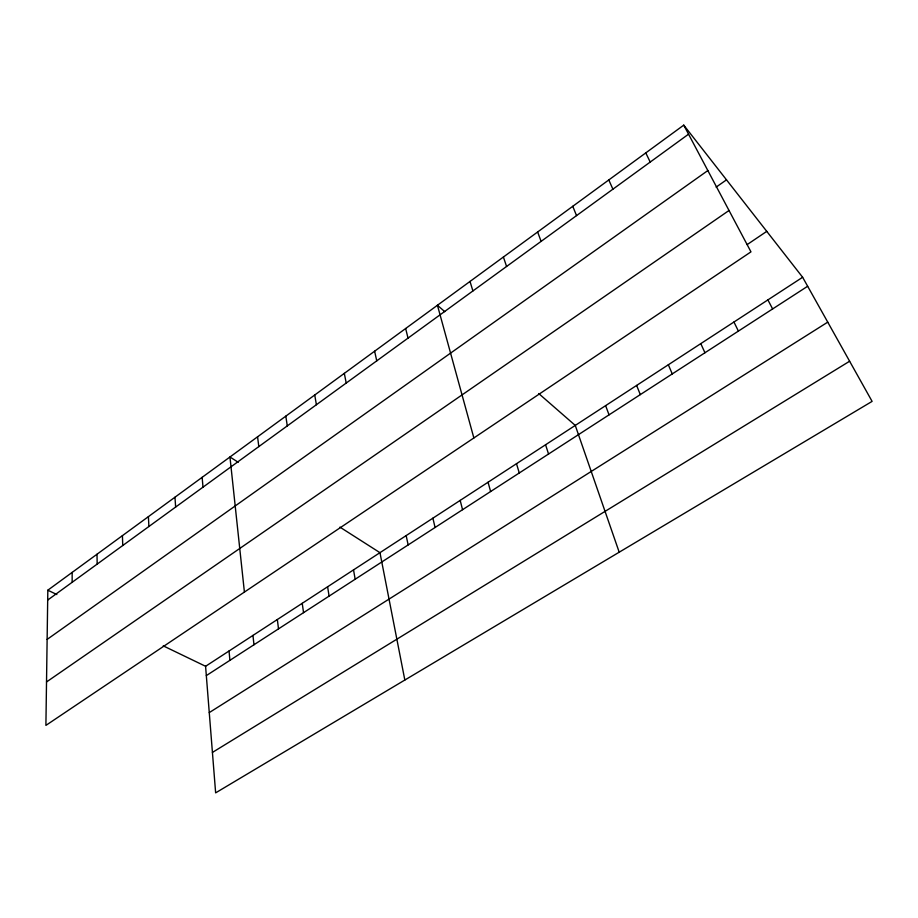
<?xml version="1.0" encoding="UTF-8"?>
<svg xmlns="http://www.w3.org/2000/svg" width="918" height="918" viewBox="0 0 918 918"><rect width="100%" height="100%" fill="white"/><g stroke="black" fill="none" stroke-linecap="round" stroke-linejoin="round"><path stroke-width="1.38" d="M47.828 590.194L45.9 725.392L750.97 251.853L683.749 125.135L47.828 590.194L56.847 594.554M47.69 600.074L688.546 134.189M47.128 639.41L707.847 170.553M716.132 187.123L726.494 179.848M46.52 681.959L729.018 210.486M747.16 244.601L766.76 231.37M205.586 666.284L802.63 277.27L872.1 401.384L215.638 792.865L205.586 666.284L163.243 645.859M206.332 675.602L807.656 286.255M209.27 712.597L827.749 322.138M212.425 752.427L849.62 361.233M238.221 462.27L229.959 457.003L244.406 592.076M339.924 527.127L379.96 552.67L404.838 680.043M444.771 311.65L437.438 305.269L473.86 437.966M538.717 393.547L575.265 425.413L619.202 552.2M683.749 125.135L802.63 277.27M767.896 299.899L772.623 308.93M733.952 322.023L738.393 331.1M645.779 152.904L650.219 162.05M700.778 343.63L704.955 352.753M608.795 179.951L612.903 189.188M668.338 364.767L672.263 373.913M572.763 206.298L576.538 215.615M636.633 385.434L640.305 394.614M605.616 405.641L609.047 414.856M537.638 231.99L541.115 241.377M503.408 257.029L506.575 266.472M545.567 444.76L548.551 454.02M470.016 281.447L472.908 290.96M516.501 463.693L519.278 472.977M488.055 482.237L490.614 491.532M460.182 500.39L462.557 509.697M405.653 328.518L408.017 338.122M432.894 518.177L435.075 527.494M374.624 351.204L376.747 360.866M406.158 535.596L408.154 544.925M344.319 373.362L346.212 383.058M353.522 569.894L355.163 579.235M314.736 395.004L316.4 404.735M327.611 586.774L329.092 596.115M285.819 416.141L287.277 425.906M302.229 603.321L303.548 612.65M257.568 436.807L258.819 446.596M277.339 619.524L278.51 628.864M252.955 635.417L253.976 644.757M229.041 651L229.913 660.329M202.144 477.337L203.004 487.171M174.971 497.212L175.636 507.057M148.406 516.65L148.9 526.507M122.427 535.642L122.748 545.51M97.01 554.231L97.17 564.1M72.155 572.407L72.155 582.287"/></g></svg>
